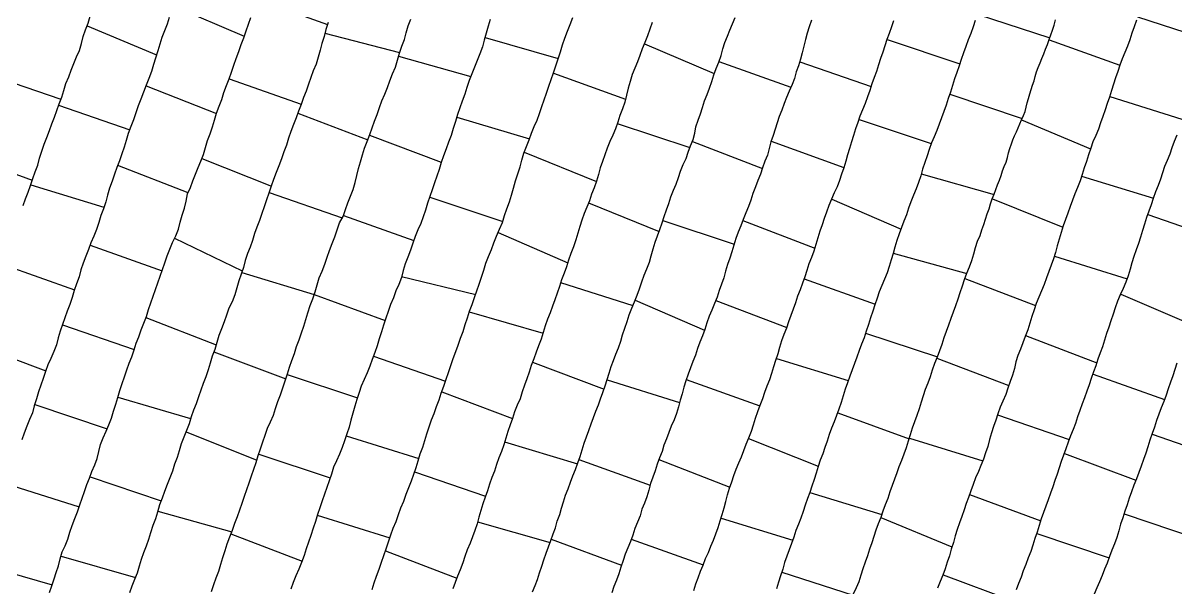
# Model space of a CAD drawing. Extents: x 703186 to 703989, y 1560402 to 1561368.
# Drawn here: x 703572.6 to 703640.8, y 1560782.1 to 1560815.5 of the extents above; entities that cross this region are included whole.
import ezdxf

# ---------------------------------------------------------------- set-up
doc = ezdxf.new("R2010")
doc.units = 0
doc.layers.add('10124_2002_REAL', color=30, linetype='Continuous')
doc.layers.add('AGROCAD PLL', color=7, linetype='Continuous')

msp = doc.modelspace()

# ---------------------------------------------------------------- linework, layer by layer
at = {"layer": '10124_2002_REAL'}
for points in [[(703581.2241, 1560815.831), (703581.0898, 1560815.434), (703580.941, 1560815.0371), (703580.7843, 1560814.6429), (703580.6605, 1560814.2526), (703580.5494, 1560813.8444), (703580.4163, 1560813.4282), (703580.2914, 1560813.0362), (703580.1626, 1560812.6227), (703580.0223, 1560812.208), (703579.8578, 1560811.8111), (703579.6955, 1560811.3985), (703579.5335, 1560810.9964), (703579.3839, 1560810.5994), (703579.2388, 1560810.1895), (703579.1109, 1560809.7674), (703578.957, 1560809.3637), (703578.7976, 1560808.9648), (703578.674, 1560808.5511), (703578.5613, 1560808.1453), (703578.4165, 1560807.7461), (703578.2729, 1560807.3483), (703578.1177, 1560806.9484), (703577.9799, 1560806.5444), (703577.8359, 1560806.1311), (703577.6893, 1560805.732), (703577.578, 1560805.3167), (703577.4601, 1560804.9052), (703577.3237, 1560804.5014), (703577.1697, 1560804.0974), (703577.0538, 1560803.6905), (703576.9117, 1560803.2776), (703576.7538, 1560802.8792), (703576.5882, 1560802.4874), (703576.4427, 1560802.0836), (703576.2854, 1560801.6869), (703576.1293, 1560801.2815), (703575.9914, 1560800.8797), (703575.885, 1560800.4653), (703575.7402, 1560800.0615), (703575.6003, 1560799.6595), (703575.4755, 1560799.2579), (703575.3322, 1560798.8442), (703575.1872, 1560798.4381), (703575.0446, 1560798.0509), (703574.9101, 1560797.6482), (703574.7741, 1560797.2568), (703574.647, 1560796.8581), (703574.5504, 1560796.4533), (703574.3835, 1560796.046), (703574.2129, 1560795.643), (703574.0469, 1560795.2592), (703573.9062, 1560794.8662), (703573.7667, 1560794.4611), (703573.6236, 1560794.0677), (703573.492, 1560793.6604), (703573.3742, 1560793.2463), (703573.2353, 1560792.8323), (703573.1221, 1560792.4218), (703572.9577, 1560792.0249), (703572.7893, 1560791.6282), (703572.6334, 1560791.2262), (703572.4904, 1560790.8186)], [(703572.5698, 1560804.6907), (703572.7142, 1560805.1004), (703572.8792, 1560805.4952), (703573.019, 1560805.8826), (703573.1437, 1560806.2887), (703573.284, 1560806.6984), (703573.4522, 1560807.0813), (703573.5492, 1560807.4957), (703573.6736, 1560807.9208), (703573.8203, 1560808.3288), (703573.9778, 1560808.7187), (703574.1276, 1560809.1351), (703574.2787, 1560809.5364), (703574.4307, 1560809.9227), (703574.5655, 1560810.3213), (703574.7045, 1560810.7222), (703574.8579, 1560811.1192), (703574.9751, 1560811.5113), (703575.1045, 1560811.9234), (703575.2784, 1560812.3118), (703575.4114, 1560812.7048), (703575.5668, 1560813.1026), (703575.7278, 1560813.4884), (703575.9078, 1560813.87), (703576.0331, 1560814.2837), (703576.1245, 1560814.6954), (703576.2623, 1560815.0957), (703576.4292, 1560815.4952), (703576.5478, 1560815.9073)], [(703574.1445, 1560781.7865), (703574.2776, 1560782.1863), (703574.404, 1560782.5858), (703574.5326, 1560782.9785), (703574.6602, 1560783.3726), (703574.7719, 1560783.7779), (703574.8913, 1560784.1883), (703575.0539, 1560784.5567), (703575.2194, 1560784.9399), (703575.3379, 1560785.3564), (703575.4807, 1560785.7537), (703575.6322, 1560786.1622), (703575.7911, 1560786.5647), (703575.9261, 1560786.9664), (703576.0738, 1560787.3657), (703576.2035, 1560787.7669), (703576.3543, 1560788.1751), (703576.5072, 1560788.5584), (703576.6388, 1560788.9474), (703576.8151, 1560789.3437), (703576.9628, 1560789.7231), (703577.058, 1560790.1348), (703577.1617, 1560790.5485), (703577.3159, 1560790.9356), (703577.4858, 1560791.3304), (703577.6462, 1560791.7105), (703577.8016, 1560792.1097), (703577.9325, 1560792.5131), (703578.0538, 1560792.9267), (703578.1855, 1560793.3378), (703578.3055, 1560793.7444), (703578.4343, 1560794.1574), (703578.5773, 1560794.5567), (703578.7032, 1560794.9611), (703578.8409, 1560795.3613), (703579.0039, 1560795.7438), (703579.1396, 1560796.1447), (703579.2718, 1560796.5361), (703579.425, 1560796.9302), (703579.5667, 1560797.3348), (703579.7119, 1560797.7303), (703579.8678, 1560798.1322), (703579.9999, 1560798.5356), (703580.1349, 1560798.9361), (703580.2611, 1560799.3346), (703580.4019, 1560799.7259), (703580.5411, 1560800.1181), (703580.6896, 1560800.5043), (703580.8215, 1560800.9011), (703580.9573, 1560801.3064), (703581.096, 1560801.715), (703581.2565, 1560802.1198), (703581.4138, 1560802.5053), (703581.6031, 1560802.8975), (703581.7627, 1560803.2904), (703581.871, 1560803.7054), (703581.9885, 1560804.129), (703582.1255, 1560804.5444), (703582.2184, 1560804.9614), (703582.2933, 1560805.3945), (703582.4764, 1560805.7704), (703582.625, 1560806.1621), (703582.7786, 1560806.5526), (703582.9239, 1560806.9429), (703583.0929, 1560807.3301), (703583.2477, 1560807.7205), (703583.3743, 1560808.1249), (703583.4889, 1560808.5463), (703583.6395, 1560808.9458), (703583.787, 1560809.3446), (703583.8954, 1560809.7548), (703584.0256, 1560810.1629), (703584.1772, 1560810.5703), (703584.3292, 1560810.9706), (703584.461, 1560811.3818), (703584.6093, 1560811.7916), (703584.7625, 1560812.1896), (703584.9058, 1560812.5935), (703585.0501, 1560813.0024), (703585.1884, 1560813.4068), (703585.3352, 1560813.8145), (703585.4769, 1560814.2255), (703585.6302, 1560814.6282), (703585.7663, 1560815.0393), (703585.9149, 1560815.4346), (703586.0543, 1560815.8348)], [(703590.6223, 1560815.5204), (703590.4936, 1560815.1247), (703590.3836, 1560814.7008), (703590.2576, 1560814.2962), (703590.152, 1560813.8826), (703590.0363, 1560813.4795), (703589.906, 1560813.062), (703589.7406, 1560812.6663), (703589.5981, 1560812.2829), (703589.4682, 1560811.8693), (703589.3237, 1560811.4705), (703589.1605, 1560811.0869), (703589.0227, 1560810.681), (703588.8763, 1560810.288), (703588.723, 1560809.8867), (703588.5655, 1560809.484), (703588.4237, 1560809.0757), (703588.288, 1560808.6809), (703588.1517, 1560808.2743), (703588.0091, 1560807.8666), (703587.8562, 1560807.4548), (703587.7009, 1560807.0504), (703587.5438, 1560806.6453), (703587.3875, 1560806.2329), (703587.2599, 1560805.8321), (703587.1206, 1560805.4322), (703586.9845, 1560805.0311), (703586.83, 1560804.6215), (703586.6942, 1560804.2171), (703586.5662, 1560803.8124), (703586.4113, 1560803.4206), (703586.2728, 1560803.0288), (703586.1466, 1560802.6271), (703586.0031, 1560802.2325), (703585.8497, 1560801.8452), (703585.7191, 1560801.4408), (703585.6083, 1560801.0308), (703585.4869, 1560800.6324), (703585.3479, 1560800.227), (703585.227, 1560799.8214), (703585.0976, 1560799.4019), (703584.9391, 1560799.0026), (703584.7561, 1560798.6081), (703584.6099, 1560798.2004), (703584.4707, 1560797.7991), (703584.3199, 1560797.3913), (703584.1619, 1560797.0014), (703584.035, 1560796.593), (703583.9209, 1560796.1695), (703583.7698, 1560795.768), (703583.6395, 1560795.3686), (703583.5194, 1560794.9756), (703583.3884, 1560794.5481), (703583.2337, 1560794.1522), (703583.0918, 1560793.7655), (703582.9558, 1560793.3675), (703582.8111, 1560792.9526), (703582.6637, 1560792.5776), (703582.5185, 1560792.1909), (703582.4045, 1560791.7753), (703582.2503, 1560791.3821), (703582.0895, 1560790.9844), (703581.9369, 1560790.5907), (703581.8187, 1560790.1796), (703581.6821, 1560789.7697), (703581.5295, 1560789.3791), (703581.4153, 1560788.9685), (703581.2658, 1560788.5642), (703581.0955, 1560788.1699), (703580.9458, 1560787.7734), (703580.8035, 1560787.3692), (703580.6545, 1560786.9657), (703580.5345, 1560786.5376), (703580.4056, 1560786.1427), (703580.2462, 1560785.7471), (703580.1055, 1560785.3234), (703579.9867, 1560784.9199), (703579.8499, 1560784.5258), (703579.6926, 1560784.1295), (703579.551, 1560783.7358), (703579.4487, 1560783.3405), (703579.3335, 1560782.9351), (703579.1682, 1560782.5565), (703579.0129, 1560782.1666), (703578.8763, 1560781.7691)], [(703583.7274, 1560781.8363), (703583.8649, 1560782.2505), (703584.0067, 1560782.6545), (703584.1575, 1560783.056), (703584.2716, 1560783.453), (703584.3932, 1560783.8612), (703584.5218, 1560784.2767), (703584.6534, 1560784.6744), (703584.8041, 1560785.0735), (703584.9611, 1560785.4832), (703585.1035, 1560785.8798), (703585.2566, 1560786.277), (703585.402, 1560786.6767), (703585.5423, 1560787.0789), (703585.6842, 1560787.4838), (703585.8187, 1560787.8759), (703585.953, 1560788.2785), (703586.0983, 1560788.683), (703586.2194, 1560789.0834), (703586.365, 1560789.4869), (703586.4912, 1560789.8897), (703586.6258, 1560790.2923), (703586.7652, 1560790.6979), (703586.9017, 1560791.1019), (703587.0347, 1560791.5074), (703587.2165, 1560791.8964), (703587.3859, 1560792.2762), (703587.5159, 1560792.6845), (703587.6568, 1560793.0826), (703587.8005, 1560793.4962), (703587.9358, 1560793.9029), (703588.0753, 1560794.312), (703588.2112, 1560794.722), (703588.3465, 1560795.124), (703588.4832, 1560795.5258), (703588.6371, 1560795.9333), (703588.7609, 1560796.3536), (703588.9172, 1560796.7409), (703589.04, 1560797.1478), (703589.1785, 1560797.5518), (703589.3064, 1560797.9452), (703589.4306, 1560798.351), (703589.5561, 1560798.7731), (703589.7098, 1560799.1769), (703589.8578, 1560799.5813), (703589.9805, 1560799.9912), (703590.1016, 1560800.4132), (703590.2624, 1560800.8102), (703590.4253, 1560801.2136), (703590.5612, 1560801.6347), (703590.7065, 1560802.0373), (703590.8555, 1560802.4465), (703591.0215, 1560802.8436), (703591.1601, 1560803.2548), (703591.3049, 1560803.666), (703591.5074, 1560804.0486), (703591.6522, 1560804.4565), (703591.7931, 1560804.8445), (703591.9535, 1560805.2489), (703592.107, 1560805.6511), (703592.2213, 1560806.05), (703592.3194, 1560806.471), (703592.415, 1560806.8809), (703592.5337, 1560807.2908), (703592.6612, 1560807.6973), (703592.7838, 1560808.0998), (703592.9326, 1560808.4899), (703593.083, 1560808.8919), (703593.225, 1560809.2996), (703593.3628, 1560809.6916), (703593.5301, 1560810.0804), (703593.663, 1560810.497), (703593.8085, 1560810.8994), (703593.973, 1560811.2921), (703594.1294, 1560811.6848), (703594.2799, 1560812.082), (703594.4412, 1560812.4842), (703594.608, 1560812.8808), (703594.7253, 1560813.2939), (703594.842, 1560813.7095), (703594.9787, 1560814.121), (703595.138, 1560814.5205), (703595.2462, 1560814.9205), (703595.3675, 1560815.3317), (703595.5122, 1560815.7335)], [(703600.2115, 1560815.7139), (703600.0858, 1560815.3106), (703599.98, 1560814.8944), (703599.8634, 1560814.4895), (703599.7503, 1560814.0836), (703599.6099, 1560813.6777), (703599.448, 1560813.2812), (703599.2797, 1560812.8877), (703599.1319, 1560812.4908), (703598.9729, 1560812.0869), (703598.8304, 1560811.6914), (703598.7079, 1560811.2791), (703598.5584, 1560810.8817), (703598.4211, 1560810.4788), (703598.2824, 1560810.0765), (703598.1588, 1560809.6629), (703598.0275, 1560809.2543), (703597.9, 1560808.8444), (703597.7514, 1560808.4409), (703597.6018, 1560808.0427), (703597.4527, 1560807.6455), (703597.3144, 1560807.2422), (703597.1888, 1560806.8284), (703597.0461, 1560806.4298), (703596.9094, 1560806.0432), (703596.7827, 1560805.6332), (703596.6459, 1560805.231), (703596.5128, 1560804.8354), (703596.3922, 1560804.4247), (703596.2476, 1560804.0226), (703596.1006, 1560803.6394), (703595.9356, 1560803.2461), (703595.7716, 1560802.8587), (703595.6298, 1560802.4585), (703595.4886, 1560802.052), (703595.346, 1560801.6427), (703595.1774, 1560801.2435), (703595.0618, 1560800.8487), (703594.9638, 1560800.4429), (703594.8014, 1560800.0263), (703594.6336, 1560799.6438), (703594.4881, 1560799.2381), (703594.3231, 1560798.8326), (703594.185, 1560798.4293), (703594.0392, 1560798.0271), (703593.9005, 1560797.6208), (703593.7773, 1560797.209), (703593.6477, 1560796.8017), (703593.517, 1560796.396), (703593.3799, 1560795.9924), (703593.235, 1560795.5782), (703593.0823, 1560795.1787), (703592.9265, 1560794.7822), (703592.7482, 1560794.3901), (703592.588, 1560794.005), (703592.4654, 1560793.6155), (703592.3281, 1560793.2113), (703592.1964, 1560792.8083), (703592.0855, 1560792.3937), (703591.9712, 1560791.9859), (703591.8708, 1560791.5814), (703591.7281, 1560791.1745), (703591.6, 1560790.7628), (703591.4481, 1560790.3755), (703591.2912, 1560789.9765), (703591.1235, 1560789.5845), (703590.9506, 1560789.1994), (703590.8246, 1560788.7986), (703590.6853, 1560788.4037), (703590.5516, 1560787.9976), (703590.406, 1560787.6147), (703590.2657, 1560787.2103), (703590.1382, 1560786.7985), (703589.9928, 1560786.3958), (703589.8668, 1560785.9892), (703589.746, 1560785.5848), (703589.609, 1560785.1682), (703589.465, 1560784.7726), (703589.3279, 1560784.3742), (703589.1995, 1560783.9726), (703589.0507, 1560783.5665), (703588.8801, 1560783.1666), (703588.7145, 1560782.7744), (703588.5632, 1560782.3757), (703588.4233, 1560781.9738)], [(703593.2302, 1560781.9656), (703593.3566, 1560782.3663), (703593.4819, 1560782.7567), (703593.6351, 1560783.1657), (703593.7754, 1560783.5708), (703593.913, 1560783.9702), (703594.0651, 1560784.3698), (703594.1913, 1560784.7827), (703594.3272, 1560785.2042), (703594.4756, 1560785.5985), (703594.6398, 1560785.9956), (703594.7893, 1560786.4091), (703594.9247, 1560786.8033), (703595.0952, 1560787.1979), (703595.2338, 1560787.6089), (703595.3985, 1560787.9912), (703595.5496, 1560788.4048), (703595.6926, 1560788.7912), (703595.8289, 1560789.1852), (703595.9452, 1560789.5844), (703596.0693, 1560789.985), (703596.2186, 1560790.3841), (703596.3468, 1560790.7889), (703596.467, 1560791.1841), (703596.6056, 1560791.5969), (703596.7489, 1560791.9995), (703596.9059, 1560792.3827), (703597.0434, 1560792.7924), (703597.1858, 1560793.1869), (703597.314, 1560793.5842), (703597.4703, 1560793.9973), (703597.6021, 1560794.407), (703597.7531, 1560794.8128), (703597.8829, 1560795.2247), (703598.028, 1560795.6335), (703598.1782, 1560796.0451), (703598.3255, 1560796.4298), (703598.4641, 1560796.8347), (703598.605, 1560797.2429), (703598.7323, 1560797.6442), (703598.8747, 1560798.0395), (703598.9905, 1560798.4417), (703599.1398, 1560798.8442), (703599.2867, 1560799.2423), (703599.431, 1560799.6386), (703599.563, 1560800.0485), (703599.7008, 1560800.4565), (703599.8323, 1560800.8676), (703599.9584, 1560801.2822), (703600.1185, 1560801.6837), (703600.2872, 1560802.0832), (703600.4367, 1560802.4943), (703600.5894, 1560802.8857), (703600.7644, 1560803.2891), (703600.9326, 1560803.6885), (703601.0669, 1560804.0951), (703601.1997, 1560804.5001), (703601.3501, 1560804.9076), (703601.4726, 1560805.3161), (703601.5915, 1560805.732), (703601.7036, 1560806.1628), (703601.8526, 1560806.5726), (703601.9805, 1560806.9849), (703602.0868, 1560807.3868), (703602.2025, 1560807.7993), (703602.3629, 1560808.1955), (703602.5129, 1560808.5898), (703602.6501, 1560808.9812), (703602.8167, 1560809.367), (703602.9918, 1560809.7532), (703603.1353, 1560810.1454), (703603.2742, 1560810.5486), (703603.4056, 1560810.9524), (703603.5503, 1560811.3512), (703603.6877, 1560811.7638), (703603.8163, 1560812.1537), (703603.9604, 1560812.5544), (703604.1066, 1560812.9698), (703604.2356, 1560813.3705), (703604.372, 1560813.7911), (703604.4931, 1560814.2163), (703604.6242, 1560814.6119), (703604.7812, 1560815.0155), (703604.9391, 1560815.4176), (703605.095, 1560815.8163)], [(703609.8054, 1560815.5275), (703609.6571, 1560815.1299), (703609.522, 1560814.7421), (703609.3707, 1560814.3554), (703609.2026, 1560813.9623), (703609.0603, 1560813.5857), (703608.9297, 1560813.2007), (703608.7696, 1560812.8179), (703608.6129, 1560812.4427), (703608.4979, 1560812.0428), (703608.3864, 1560811.6366), (703608.2789, 1560811.2319), (703608.1759, 1560810.8169), (703608.0361, 1560810.4174), (703607.877, 1560810.028), (703607.7588, 1560809.6382), (703607.6293, 1560809.2439), (703607.467, 1560808.856), (703607.2885, 1560808.4798), (703607.1338, 1560808.0889), (703607.005, 1560807.6998), (703606.8605, 1560807.3103), (703606.7186, 1560806.9231), (703606.6205, 1560806.5362), (703606.5115, 1560806.1323), (703606.361, 1560805.7467), (703606.2134, 1560805.3761), (703606.0868, 1560804.9799), (703605.9319, 1560804.5977), (703605.7696, 1560804.22), (703605.6366, 1560803.8316), (703605.513, 1560803.4445), (703605.3918, 1560803.0529), (703605.2733, 1560802.6548), (703605.133, 1560802.2544), (703604.9868, 1560801.8617), (703604.8522, 1560801.4653), (703604.7193, 1560801.0697), (703604.5844, 1560800.6851), (703604.4368, 1560800.2984), (703604.3092, 1560799.8982), (703604.1795, 1560799.5004), (703604.0347, 1560799.1153), (703603.8952, 1560798.7319), (703603.7581, 1560798.3511), (703603.6102, 1560797.9596), (703603.4713, 1560797.5642), (703603.3548, 1560797.1794), (703603.2279, 1560796.7839), (703603.0764, 1560796.3937), (703602.9394, 1560796.0079), (703602.7935, 1560795.6261), (703602.6449, 1560795.2316), (703602.5177, 1560794.8359), (703602.3795, 1560794.4397), (703602.2396, 1560794.0498), (703602.1045, 1560793.6585), (703601.9779, 1560793.2598), (703601.8187, 1560792.8708), (703601.6568, 1560792.4756), (703601.538, 1560792.0898), (703601.394, 1560791.7078), (703601.2634, 1560791.3235), (703601.133, 1560790.928), (703601.0115, 1560790.5241), (703600.8838, 1560790.1303), (703600.732, 1560789.7599), (703600.5897, 1560789.364), (703600.463, 1560788.975), (703600.3138, 1560788.5937), (703600.1789, 1560788.1983), (703600.0478, 1560787.8059), (703599.9085, 1560787.4277), (703599.7865, 1560787.0367), (703599.6601, 1560786.6479), (703599.5479, 1560786.2462), (703599.4346, 1560785.8491), (703599.2964, 1560785.4607), (703599.1664, 1560785.071), (703599.0192, 1560784.6963), (703598.8593, 1560784.3089), (703598.7218, 1560783.9247), (703598.5909, 1560783.5315), (703598.442, 1560783.1364), (703598.2776, 1560782.7611), (703598.1426, 1560782.3719), (703598.0053, 1560781.9981)], [(703602.7183, 1560781.8256), (703602.8768, 1560782.1958), (703603.0136, 1560782.5635), (703603.1369, 1560782.9509), (703603.2626, 1560783.3431), (703603.3969, 1560783.7269), (703603.5263, 1560784.109), (703603.6595, 1560784.4882), (703603.7987, 1560784.8674), (703603.9394, 1560785.249), (703604.0738, 1560785.6204), (703604.1855, 1560786.0075), (703604.3249, 1560786.3971), (703604.4362, 1560786.7844), (703604.5466, 1560787.161), (703604.6765, 1560787.5475), (703604.8207, 1560787.9264), (703604.9594, 1560788.3087), (703605.1087, 1560788.6876), (703605.2614, 1560789.0658), (703605.3907, 1560789.4581), (703605.5292, 1560789.8397), (703605.6528, 1560790.2274), (703605.7764, 1560790.6197), (703605.9126, 1560790.9979), (703606.0409, 1560791.382), (703606.1975, 1560791.7676), (703606.3229, 1560792.1444), (703606.466, 1560792.5199), (703606.619, 1560792.8878), (703606.7425, 1560793.2589), (703606.8858, 1560793.6345), (703607.0196, 1560794.0168), (703607.1354, 1560794.3879), (703607.2492, 1560794.777), (703607.3812, 1560795.1573), (703607.5184, 1560795.5289), (703607.6523, 1560795.9027), (703607.808, 1560796.2784), (703607.9373, 1560796.6601), (703608.0479, 1560797.0483), (703608.1838, 1560797.4382), (703608.3195, 1560797.8324), (703608.444, 1560798.2194), (703608.5877, 1560798.6089), (703608.7442, 1560798.9989), (703608.9077, 1560799.3794), (703609.0479, 1560799.7675), (703609.1784, 1560800.1768), (703609.3244, 1560800.5711), (703609.4734, 1560800.9534), (703609.6298, 1560801.3319), (703609.7397, 1560801.7137), (703609.8532, 1560802.1259), (703609.9834, 1560802.5182), (703610.1228, 1560802.8935), (703610.2554, 1560803.2849), (703610.3842, 1560803.6627), (703610.5111, 1560804.0421), (703610.649, 1560804.4373), (703610.7798, 1560804.8163), (703610.8985, 1560805.2), (703611.0501, 1560805.5949), (703611.212, 1560805.9685), (703611.353, 1560806.3456), (703611.4752, 1560806.7367), (703611.6295, 1560807.1214), (703611.8026, 1560807.4857), (703611.9246, 1560807.8546), (703612.0744, 1560808.2253), (703612.2167, 1560808.5957), (703612.3173, 1560808.9689), (703612.3898, 1560809.3596), (703612.5121, 1560809.7495), (703612.6588, 1560810.128), (703612.7782, 1560810.4997), (703612.8998, 1560810.889), (703613.0467, 1560811.2649), (703613.1866, 1560811.6387), (703613.32, 1560812.0335), (703613.4412, 1560812.423), (703613.5817, 1560812.8009), (703613.7347, 1560813.1906), (703613.8742, 1560813.5775), (703613.9875, 1560813.9626), (703614.1064, 1560814.3465), (703614.255, 1560814.7191), (703614.3905, 1560815.0859), (703614.5462, 1560815.4532), (703614.7067, 1560815.8229)], [(703619.2247, 1560815.6603), (703619.0801, 1560815.2784), (703618.9633, 1560814.8977), (703618.8646, 1560814.5144), (703618.7629, 1560814.129), (703618.6728, 1560813.7333), (703618.5769, 1560813.3494), (703618.4467, 1560812.9743), (703618.3261, 1560812.6001), (703618.2113, 1560812.2194), (703618.0784, 1560811.8496), (703617.9058, 1560811.4739), (703617.7507, 1560811.0969), (703617.6108, 1560810.7264), (703617.47, 1560810.3431), (703617.3165, 1560809.9729), (703617.1868, 1560809.5935), (703617.0749, 1560809.2153), (703616.9556, 1560808.8319), (703616.821, 1560808.4592), (703616.717, 1560808.0726), (703616.6178, 1560807.6812), (703616.4626, 1560807.3152), (703616.3355, 1560806.9281), (703616.2006, 1560806.544), (703616.0581, 1560806.1719), (703615.9052, 1560805.7916), (703615.7596, 1560805.4103), (703615.6397, 1560805.0138), (703615.5008, 1560804.6323), (703615.3356, 1560804.2595), (703615.1815, 1560803.8763), (703615.0343, 1560803.4939), (703614.8897, 1560803.1159), (703614.7555, 1560802.7341), (703614.6297, 1560802.3494), (703614.5171, 1560801.9532), (703614.3864, 1560801.5697), (703614.2584, 1560801.195), (703614.1419, 1560800.8151), (703614.0409, 1560800.4184), (703613.8945, 1560800.0477), (703613.762, 1560799.6623), (703613.6403, 1560799.2712), (703613.4955, 1560798.8881), (703613.335, 1560798.5075), (703613.1669, 1560798.1354), (703613.0399, 1560797.7452), (703612.9188, 1560797.3629), (703612.768, 1560796.9828), (703612.6117, 1560796.6007), (703612.4894, 1560796.226), (703612.3655, 1560795.8391), (703612.2123, 1560795.4596), (703612.0597, 1560795.0864), (703611.9211, 1560794.7052), (703611.7838, 1560794.3213), (703611.6659, 1560793.9394), (703611.5813, 1560793.5465), (703611.4572, 1560793.1623), (703611.3536, 1560792.7783), (703611.236, 1560792.3853), (703611.0896, 1560792.0037), (703610.93, 1560791.6304), (703610.7883, 1560791.2595), (703610.6373, 1560790.873), (703610.4901, 1560790.5132), (703610.3812, 1560790.1343), (703610.2359, 1560789.7535), (703610.0924, 1560789.385), (703609.969, 1560788.996), (703609.8301, 1560788.6057), (703609.7058, 1560788.2337), (703609.6022, 1560787.8348), (703609.4765, 1560787.4455), (703609.338, 1560787.0797), (703609.191, 1560786.718), (703609.0814, 1560786.3225), (703608.9246, 1560785.9434), (703608.7726, 1560785.572), (703608.644, 1560785.1829), (703608.5063, 1560784.8003), (703608.3554, 1560784.4234), (703608.2084, 1560784.0536), (703608.0793, 1560783.682), (703607.9512, 1560783.2896), (703607.8257, 1560782.8977), (703607.6846, 1560782.5186), (703607.5345, 1560782.1358), (703607.4057, 1560781.7576)], [(703612.26, 1560781.8982), (703612.3724, 1560782.2908), (703612.5109, 1560782.656), (703612.6597, 1560783.038), (703612.813, 1560783.4119), (703612.9539, 1560783.7904), (703613.1277, 1560784.1592), (703613.2619, 1560784.5347), (703613.4309, 1560784.8916), (703613.5666, 1560785.266), (703613.7025, 1560785.637), (703613.8275, 1560786.0193), (703613.9451, 1560786.398), (703614.0583, 1560786.789), (703614.1643, 1560787.1769), (703614.2638, 1560787.573), (703614.3781, 1560787.9585), (703614.5041, 1560788.3436), (703614.6245, 1560788.7161), (703614.7609, 1560789.0861), (703614.9229, 1560789.4598), (703615.0792, 1560789.8224), (703615.225, 1560790.196), (703615.367, 1560790.5758), (703615.518, 1560790.9512), (703615.6688, 1560791.3371), (703615.7913, 1560791.719), (703615.9069, 1560792.1058), (703616.0419, 1560792.4975), (703616.1954, 1560792.8792), (703616.3423, 1560793.263), (703616.4585, 1560793.6408), (703616.6117, 1560794.0272), (703616.7599, 1560794.4012), (703616.8817, 1560794.772), (703616.9972, 1560795.1609), (703617.1241, 1560795.5398), (703617.2433, 1560795.9291), (703617.359, 1560796.313), (703617.4781, 1560796.6989), (703617.61, 1560797.0782), (703617.7573, 1560797.4565), (703617.891, 1560797.8256), (703618.0169, 1560798.2004), (703618.1604, 1560798.5856), (703618.3012, 1560798.9602), (703618.4198, 1560799.3481), (703618.5755, 1560799.73), (703618.7093, 1560800.1169), (703618.8427, 1560800.4927), (703618.9636, 1560800.8713), (703619.0916, 1560801.2612), (703619.2416, 1560801.6337), (703619.3757, 1560802.0177), (703619.4928, 1560802.4122), (703619.6126, 1560802.7996), (703619.7454, 1560803.1866), (703619.8783, 1560803.5686), (703619.9899, 1560803.9506), (703620.1249, 1560804.3301), (703620.2742, 1560804.7154), (703620.4344, 1560805.0856), (703620.5865, 1560805.4568), (703620.759, 1560805.8227), (703620.9069, 1560806.1906), (703621.02, 1560806.5683), (703621.149, 1560806.9539), (703621.2694, 1560807.3395), (703621.3738, 1560807.7205), (703621.4924, 1560808.0964), (703621.6188, 1560808.4865), (703621.7365, 1560808.8681), (703621.8492, 1560809.2515), (703621.9863, 1560809.6321), (703622.1143, 1560810.0122), (703622.2683, 1560810.3872), (703622.4204, 1560810.7634), (703622.5591, 1560811.1445), (703622.6892, 1560811.5246), (703622.8187, 1560811.9135), (703622.9616, 1560812.2951), (703623.0991, 1560812.6579), (703623.2166, 1560813.0419), (703623.3337, 1560813.4162), (703623.4574, 1560813.7951), (703623.5807, 1560814.1771), (703623.7033, 1560814.5437), (703623.8391, 1560814.9071), (703623.9696, 1560815.2837), (703624.1019, 1560815.6566)], [(703628.9107, 1560815.645), (703628.7868, 1560815.2656), (703628.6442, 1560814.8804), (703628.493, 1560814.4969), (703628.3601, 1560814.1169), (703628.2189, 1560813.7318), (703628.0883, 1560813.3474), (703627.9594, 1560812.9657), (703627.8305, 1560812.5763), (703627.6946, 1560812.1926), (703627.5645, 1560811.7973), (703627.4429, 1560811.4076), (703627.3145, 1560811.0256), (703627.191, 1560810.6408), (703627.0541, 1560810.264), (703626.9183, 1560809.8926), (703626.7805, 1560809.519), (703626.6353, 1560809.136), (703626.4786, 1560808.7657), (703626.3238, 1560808.3987), (703626.1902, 1560808.0168), (703626.0612, 1560807.6332), (703625.9316, 1560807.2392), (703625.7996, 1560806.8498), (703625.686, 1560806.4532), (703625.5666, 1560806.0599), (703625.4174, 1560805.6774), (703625.2536, 1560805.2988), (703625.1018, 1560804.9176), (703624.9576, 1560804.5379), (703624.842, 1560804.1458), (703624.6943, 1560803.7607), (703624.5562, 1560803.3885), (703624.4129, 1560803.0158), (703624.2831, 1560802.6275), (703624.1618, 1560802.235), (703624.057, 1560801.8525), (703623.9325, 1560801.4707), (703623.8212, 1560801.0819), (703623.7055, 1560800.7093), (703623.5401, 1560800.3414), (703623.3888, 1560799.9691), (703623.2376, 1560799.5864), (703623.1019, 1560799.2018), (703622.979, 1560798.8212), (703622.845, 1560798.4324), (703622.7088, 1560798.0435), (703622.5926, 1560797.6534), (703622.4667, 1560797.263), (703622.3368, 1560796.8698), (703622.1819, 1560796.4906), (703622.0377, 1560796.1098), (703621.9093, 1560795.7245), (703621.7782, 1560795.3365), (703621.627, 1560794.9608), (703621.4932, 1560794.589), (703621.3612, 1560794.202), (703621.2197, 1560793.8238), (703621.0909, 1560793.4341), (703620.9745, 1560793.0261), (703620.8527, 1560792.6414), (703620.7134, 1560792.2628), (703620.5709, 1560791.8819), (703620.4184, 1560791.5087), (703620.2801, 1560791.1302), (703620.1496, 1560790.744), (703620.0117, 1560790.3702), (703619.8989, 1560789.9849), (703619.7474, 1560789.6199), (703619.6166, 1560789.2393), (703619.5068, 1560788.8469), (703619.3767, 1560788.4726), (703619.2498, 1560788.0886), (703619.1319, 1560787.7052), (703618.9895, 1560787.3402), (703618.855, 1560786.9547), (703618.7257, 1560786.5713), (703618.5943, 1560786.1927), (703618.455, 1560785.8226), (703618.3079, 1560785.4461), (703618.1818, 1560785.0686), (703618.0505, 1560784.6878), (703617.9064, 1560784.3115), (703617.7655, 1560783.9369), (703617.6365, 1560783.5515), (703617.5217, 1560783.1609), (703617.396, 1560782.7715), (703617.2817, 1560782.3896), (703617.1499, 1560782.0041)], [(703621.7138, 1560781.709), (703621.8812, 1560782.0754), (703622.0412, 1560782.445), (703622.1576, 1560782.8377), (703622.2803, 1560783.2154), (703622.4235, 1560783.6016), (703622.5614, 1560783.9772), (703622.6781, 1560784.3608), (703622.8114, 1560784.737), (703622.9308, 1560785.1123), (703623.0436, 1560785.4988), (703623.1874, 1560785.875), (703623.3404, 1560786.2442), (703623.4719, 1560786.6261), (703623.6125, 1560787.0002), (703623.756, 1560787.3788), (703623.8834, 1560787.7646), (703624.0122, 1560788.138), (703624.1557, 1560788.5166), (703624.3005, 1560788.8844), (703624.421, 1560789.2537), (703624.5629, 1560789.6181), (703624.7008, 1560789.9982), (703624.8396, 1560790.3717), (703624.9636, 1560790.7598), (703625.0833, 1560791.1473), (703625.2062, 1560791.5331), (703625.3433, 1560791.9087), (703625.4825, 1560792.2821), (703625.6081, 1560792.6761), (703625.7323, 1560793.0661), (703625.8453, 1560793.4515), (703625.9769, 1560793.8292), (703626.1265, 1560794.2059), (703626.2656, 1560794.5821), (703626.3929, 1560794.9717), (703626.5311, 1560795.3556), (703626.6731, 1560795.7302), (703626.8203, 1560796.1117), (703626.9528, 1560796.4924), (703627.079, 1560796.8753), (703627.208, 1560797.2541), (703627.3489, 1560797.6338), (703627.4821, 1560798.0205), (703627.6262, 1560798.3912), (703627.7676, 1560798.7776), (703627.8982, 1560799.1629), (703628.0319, 1560799.545), (703628.1649, 1560799.9329), (703628.2835, 1560800.3095), (703628.4257, 1560800.6813), (703628.5657, 1560801.066), (703628.7046, 1560801.4494), (703628.8221, 1560801.8349), (703628.9277, 1560802.2136), (703629.042, 1560802.5806), (703629.1961, 1560802.9243), (703629.305, 1560803.2561), (703629.4153, 1560803.5746), (703629.5189, 1560803.8898), (703629.6256, 1560804.1952), (703629.7363, 1560804.4939), (703629.8258, 1560804.7953), (703629.9235, 1560805.0831), (703630.0399, 1560805.3699), (703630.1362, 1560805.6484), (703630.2379, 1560805.9218), (703630.349, 1560806.1949), (703630.4392, 1560806.467), (703630.5272, 1560806.7429), (703630.6336, 1560807.0033), (703630.7392, 1560807.2665), (703630.8151, 1560807.538), (703630.8871, 1560807.8061), (703630.9598, 1560808.0762), (703631.0543, 1560808.3378), (703631.148, 1560808.5826), (703631.2384, 1560808.8251), (703631.3511, 1560809.0628), (703631.4544, 1560809.3024), (703631.5587, 1560809.5375), (703631.6599, 1560809.7769), (703631.7653, 1560810.0199), (703631.8651, 1560810.2666), (703631.9363, 1560810.5157), (703631.9874, 1560810.7761), (703632.0593, 1560811.0402), (703632.1396, 1560811.3034), (703632.216, 1560811.5657), (703632.3052, 1560811.82), (703632.3914, 1560812.0728), (703632.4661, 1560812.3387), (703632.5488, 1560812.6066), (703632.6387, 1560812.8752), (703632.7483, 1560813.1378), (703632.8606, 1560813.4011), (703632.9666, 1560813.6728), (703633.0763, 1560813.9512), (703633.1849, 1560814.2344), (703633.285, 1560814.5138), (703633.3927, 1560814.7969), (703633.493, 1560815.0793), (703633.5795, 1560815.3772), (703633.6572, 1560815.6829)], [(703638.4591, 1560815.6657), (703638.3154, 1560815.2707), (703638.1877, 1560814.8964), (703638.0661, 1560814.5052), (703637.9189, 1560814.1252), (703637.7671, 1560813.7469), (703637.6175, 1560813.3719), (703637.474, 1560813.0011), (703637.3471, 1560812.6281), (703637.2135, 1560812.2567), (703637.0976, 1560811.8813), (703636.9844, 1560811.495), (703636.8617, 1560811.1061), (703636.7288, 1560810.7289), (703636.6014, 1560810.3513), (703636.4698, 1560809.9728), (703636.3304, 1560809.5886), (703636.2005, 1560809.2109), (703636.0448, 1560808.8389), (703635.8767, 1560808.4646), (703635.7515, 1560808.0822), (703635.6172, 1560807.6973), (703635.4882, 1560807.3099), (703635.3557, 1560806.9252), (703635.2387, 1560806.5369), (703635.1195, 1560806.1467), (703634.9704, 1560805.7698), (703634.8166, 1560805.3936), (703634.6765, 1560805.0141), (703634.5374, 1560804.628), (703634.3888, 1560804.2415), (703634.2467, 1560803.8668), (703634.1148, 1560803.4866), (703633.9912, 1560803.0927), (703633.8795, 1560802.7083), (703633.7706, 1560802.3128), (703633.6659, 1560801.9132), (703633.5456, 1560801.5296), (703633.4055, 1560801.1555), (703633.267, 1560800.7794), (703633.1244, 1560800.4042), (703632.9911, 1560800.0183), (703632.839, 1560799.6397), (703632.6809, 1560799.2601), (703632.5246, 1560798.8953), (703632.4023, 1560798.514), (703632.2689, 1560798.1325), (703632.1526, 1560797.739), (703632.0234, 1560797.344), (703631.8698, 1560796.945), (703631.727, 1560796.5637), (703631.5934, 1560796.1878), (703631.4386, 1560795.8188), (703631.3228, 1560795.433), (703631.2282, 1560795.0451), (703631.1106, 1560794.6537), (703630.9727, 1560794.2685), (703630.8425, 1560793.8851), (703630.7197, 1560793.5015), (703630.5565, 1560793.1182), (703630.3956, 1560792.7538), (703630.2582, 1560792.3651), (703630.1316, 1560791.9951), (703629.9907, 1560791.6165), (703629.8706, 1560791.2307), (703629.7552, 1560790.8414), (703629.656, 1560790.4363), (703629.5224, 1560790.0601), (703629.3937, 1560789.6779), (703629.2525, 1560789.3047), (703629.0984, 1560788.9386), (703628.9313, 1560788.565), (703628.7979, 1560788.1825), (703628.6532, 1560787.7963), (703628.5124, 1560787.4132), (703628.3757, 1560787.0509), (703628.2528, 1560786.6756), (703628.122, 1560786.2878), (703627.9911, 1560785.8994), (703627.8485, 1560785.5176), (703627.7279, 1560785.1298), (703627.6221, 1560784.7412), (703627.493, 1560784.3576), (703627.3995, 1560783.9628), (703627.2546, 1560783.578), (703627.1422, 1560783.1934), (703627.0005, 1560782.8154), (703626.8347, 1560782.4264), (703626.6834, 1560782.0384)], [(703631.3586, 1560781.9586), (703631.5031, 1560782.3335), (703631.6573, 1560782.7087), (703631.7784, 1560783.0923), (703631.9199, 1560783.4703), (703632.0679, 1560783.8516), (703632.2139, 1560784.2272), (703632.3413, 1560784.615), (703632.4674, 1560784.9968), (703632.5972, 1560785.3808), (703632.7231, 1560785.7725), (703632.8393, 1560786.1561), (703632.97, 1560786.5416), (703633.1138, 1560786.9226), (703633.2504, 1560787.2992), (703633.3788, 1560787.6803), (703633.5166, 1560788.0655), (703633.6457, 1560788.4359), (703633.7819, 1560788.8123), (703633.9006, 1560789.1875), (703634.0207, 1560789.5669), (703634.1594, 1560789.9425), (703634.2982, 1560790.3145), (703634.4238, 1560790.699), (703634.5688, 1560791.0745), (703634.7231, 1560791.4482), (703634.8637, 1560791.8195), (703634.9873, 1560792.2029), (703635.1197, 1560792.5891), (703635.2639, 1560792.9679), (703635.4003, 1560793.3389), (703635.5302, 1560793.7174), (703635.6786, 1560794.0934), (703635.7971, 1560794.4748), (703635.9346, 1560794.8592), (703636.0719, 1560795.2311), (703636.1816, 1560795.6105), (703636.3287, 1560795.9896), (703636.4722, 1560796.3563), (703636.5886, 1560796.7418), (703636.7104, 1560797.1281), (703636.847, 1560797.5047), (703636.9673, 1560797.8968), (703637.0958, 1560798.2795), (703637.2228, 1560798.6607), (703637.3605, 1560799.0499), (703637.5193, 1560799.4284), (703637.6786, 1560799.8039), (703637.8358, 1560800.1791), (703637.9811, 1560800.5488), (703638.0977, 1560800.9393), (703638.2092, 1560801.3232), (703638.3281, 1560801.7042), (703638.4535, 1560802.0837), (703638.5867, 1560802.4634), (703638.7099, 1560802.8442), (703638.8355, 1560803.2282), (703638.9526, 1560803.6144), (703639.072, 1560803.9967), (703639.2052, 1560804.3795), (703639.3372, 1560804.7586), (703639.4635, 1560805.1393), (703639.6031, 1560805.5195), (703639.7609, 1560805.8961), (703639.8992, 1560806.2672), (703640.0137, 1560806.645), (703640.1325, 1560807.0226), (703640.2877, 1560807.3875), (703640.4425, 1560807.7592), (703640.5574, 1560808.1336), (703640.7033, 1560808.5109), (703640.857, 1560808.8698)], [(703640.8442, 1560795.3661), (703640.7229, 1560794.987), (703640.6101, 1560794.6033), (703640.4672, 1560794.2305), (703640.3344, 1560793.8495), (703640.2108, 1560793.4708), (703640.0725, 1560793.0862), (703639.9226, 1560792.7153), (703639.7822, 1560792.3425), (703639.6428, 1560791.9641), (703639.5206, 1560791.5792), (703639.3875, 1560791.1919), (703639.2534, 1560790.8042), (703639.1358, 1560790.4162), (703639.014, 1560790.0281), (703638.8719, 1560789.6551), (703638.7332, 1560789.2711), (703638.5917, 1560788.8918), (703638.4469, 1560788.5115), (703638.2955, 1560788.1306), (703638.1621, 1560787.7497), (703638.0293, 1560787.3615), (703637.9013, 1560786.9766), (703637.7698, 1560786.5944), (703637.6421, 1560786.2141), (703637.5174, 1560785.8264), (703637.4105, 1560785.4325), (703637.2922, 1560785.0487), (703637.146, 1560784.6651), (703636.9928, 1560784.2876), (703636.8578, 1560783.9109), (703636.719, 1560783.531), (703636.5711, 1560783.1579), (703636.4176, 1560782.786), (703636.2606, 1560782.4225), (703636.1014, 1560782.0557), (703635.9462, 1560781.6894)]]:
    msp.add_lwpolyline(points, dxfattribs=at)
at = {"layer": 'AGROCAD PLL', "color": 5, "true_color": 0x0000ff}
for points in [[(703586.4352, 1560816.9171), (703590.5862, 1560815.4094)], [(703594.7952, 1560813.543), (703599.0732, 1560812.3417)], [(703588.8304, 1560810.1677), (703592.9688, 1560808.5868)], [(703631.6597, 1560809.7764), (703635.7407, 1560808.0512)], [(703612.1755, 1560808.4884), (703616.3238, 1560806.8947)], [(703583.1511, 1560807.4768), (703587.2643, 1560805.8459)], [(703583.1511, 1560807.4768), (703587.2647, 1560805.8458)], [(703635.207, 1560806.4332), (703639.4616, 1560805.1335)], [(703635.207, 1560806.4332), (703639.4614, 1560805.1336)], [(703591.5275, 1560804.1053), (703595.6898, 1560802.6278)], [(703610.4323, 1560803.8066), (703614.6454, 1560802.3974)], [(703569.7641, 1560796.4721), (703573.9225, 1560794.9117)], [(703617.1513, 1560795.6285), (703621.4037, 1560794.3265)], [(703588.1995, 1560794.6867), (703592.3607, 1560793.3074)], [(703615.5021, 1560790.9116), (703619.6218, 1560789.2545)], [(703615.5021, 1560790.9116), (703619.621, 1560789.2549)], [(703595.7426, 1560788.9358), (703599.9304, 1560787.4871)], [(703576.5341, 1560788.6379), (703580.7458, 1560787.213)], [(703613.8803, 1560786.1892), (703618.1148, 1560784.8742)], [(703603.826, 1560784.9415), (703607.9894, 1560783.4065)], [(703617.4693, 1560782.9984), (703621.6902, 1560781.6359)], [(703627.0099, 1560782.8404), (703631.137, 1560781.2933)]]:
    msp.add_lwpolyline(points, dxfattribs=at)
at = {"layer": 'AGROCAD PLL', "color": 3, "true_color": 0x00ff00}
for points in [[(703581.5005, 1560816.5007), (703585.6601, 1560814.7185)], [(703629.0299, 1560816.0136), (703633.327, 1560814.6242)], [(703638.5228, 1560815.8617), (703642.7798, 1560814.4784)], [(703576.3607, 1560815.3312), (703580.4752, 1560813.6123)], [(703599.907, 1560814.6408), (703604.2427, 1560813.3923)], [(703609.3344, 1560814.2704), (703613.4705, 1560812.5017)], [(703623.6934, 1560814.5141), (703627.9963, 1560813.0751)], [(703633.2795, 1560814.4985), (703637.4722, 1560812.9964)], [(703633.2795, 1560814.4985), (703637.4724, 1560812.9963)], [(703613.748, 1560813.2274), (703618.006, 1560811.6921)], [(703618.5281, 1560813.2088), (703622.7608, 1560811.7396)], [(703570.577, 1560812.4414), (703574.8061, 1560810.9852)], [(703584.7677, 1560812.2044), (703589.0269, 1560810.6933)], [(703584.7677, 1560812.2044), (703589.0272, 1560810.6932)], [(703603.952, 1560812.5311), (703608.2204, 1560810.9962)], [(703579.848, 1560811.7861), (703584.0199, 1560810.145)], [(703627.4023, 1560811.2869), (703631.6898, 1560809.8458)], [(703636.8737, 1560811.1442), (703641.1373, 1560809.799)], [(703574.674, 1560810.6342), (703578.8817, 1560809.1753)], [(703598.239, 1560809.9313), (703602.5333, 1560808.648)], [(703607.7278, 1560809.5438), (703612.0355, 1560808.129)], [(703622.0418, 1560809.797), (703626.3101, 1560808.3596)], [(703593.0692, 1560808.855), (703597.3219, 1560807.264)], [(703568.8562, 1560807.7522), (703573.1145, 1560806.1937)], [(703578.1688, 1560807.08), (703582.328, 1560805.4658)], [(703625.7224, 1560806.5802), (703630.0303, 1560805.3463)], [(703573.0299, 1560805.9181), (703577.3537, 1560804.5903)], [(703606.0331, 1560804.8473), (703610.2111, 1560803.154)], [(703620.428, 1560805.0707), (703624.5218, 1560803.2992)], [(703629.9275, 1560805.093), (703634.0889, 1560803.4041)], [(703581.538, 1560802.7626), (703585.5465, 1560800.8279)], [(703600.6793, 1560803.0928), (703604.7986, 1560801.3058)], [(703576.5411, 1560802.3568), (703580.7958, 1560800.8237)], [(703624.0615, 1560801.869), (703628.4229, 1560800.674)], [(703624.0615, 1560801.869), (703628.423, 1560800.674)], [(703571.3981, 1560801.1955), (703575.6127, 1560799.6952)], [(703633.6001, 1560801.7033), (703637.9043, 1560800.3534)], [(703585.5186, 1560800.7364), (703589.8028, 1560799.4309)], [(703594.9744, 1560800.4869), (703599.3547, 1560799.4291)], [(703604.3831, 1560800.1301), (703608.652, 1560798.769)], [(703618.7918, 1560800.3494), (703622.9911, 1560798.8587)], [(703628.3055, 1560800.367), (703632.4841, 1560798.7689)], [(703589.7992, 1560799.4213), (703593.9914, 1560797.8871)], [(703637.5229, 1560799.437), (703641.6636, 1560797.6804)], [(703608.7834, 1560799.0902), (703612.902, 1560797.3205)], [(703613.5641, 1560799.0695), (703617.7663, 1560797.4812)], [(703579.8409, 1560798.0628), (703583.9967, 1560796.4507)], [(703598.9769, 1560798.3945), (703603.3415, 1560797.1379)], [(703574.9054, 1560797.6346), (703579.1452, 1560796.1613)], [(703622.4285, 1560797.1474), (703626.6781, 1560795.7435)], [(703622.4285, 1560797.1474), (703626.6782, 1560795.7435)], [(703631.8935, 1560797.0066), (703636.1154, 1560795.3814)], [(703583.8658, 1560796.0231), (703588.1127, 1560794.4249)], [(703593.3046, 1560795.7773), (703597.5636, 1560794.2873)], [(703602.7151, 1560795.418), (703606.9515, 1560793.8223)], [(703626.6436, 1560795.6523), (703630.8953, 1560794.0406)], [(703607.1311, 1560794.3741), (703611.4228, 1560793.0349)], [(703635.8835, 1560794.7165), (703640.1145, 1560793.203)], [(703597.3463, 1560793.6695), (703601.5363, 1560792.0842)], [(703597.3463, 1560793.6695), (703601.5359, 1560792.0843)], [(703578.1881, 1560793.3465), (703582.4874, 1560792.0776)], [(703573.264, 1560792.9178), (703577.549, 1560791.4802)], [(703620.7753, 1560792.4311), (703624.9997, 1560790.8768)], [(703630.2346, 1560792.2961), (703634.4796, 1560790.8436)], [(703582.2192, 1560791.3052), (703586.4045, 1560789.613)], [(703591.6902, 1560791.0525), (703595.9859, 1560789.7159)], [(703625.0152, 1560790.9268), (703629.3586, 1560789.5851)], [(703639.3743, 1560791.1538), (703643.6371, 1560789.6794)], [(703601.0646, 1560790.7007), (703605.3731, 1560789.4046)], [(703586.5217, 1560789.9808), (703590.7437, 1560788.5693)], [(703605.4648, 1560789.6623), (703609.6795, 1560788.1326)], [(703610.2015, 1560789.6651), (703614.4014, 1560788.0296)], [(703634.1865, 1560790.0151), (703638.4171, 1560788.4366)], [(703571.59, 1560788.2109), (703575.8883, 1560786.8539)], [(703619.1339, 1560787.7115), (703623.3945, 1560786.4013)], [(703628.5755, 1560787.5849), (703632.8016, 1560786.0317)], [(703580.551, 1560786.5966), (703584.9186, 1560785.3723)], [(703589.981, 1560786.3577), (703594.2705, 1560785.0284)], [(703623.3306, 1560786.2206), (703627.5338, 1560784.4787)], [(703637.7172, 1560786.4379), (703641.9812, 1560785.0061)], [(703599.4678, 1560785.9654), (703603.7529, 1560784.7428)], [(703584.8758, 1560785.2606), (703589.081, 1560783.6491)], [(703608.5593, 1560784.9474), (703612.8146, 1560783.4159)], [(703608.5593, 1560784.9474), (703612.8145, 1560783.416)], [(703632.5653, 1560785.2864), (703636.8333, 1560783.8437)], [(703594.0179, 1560784.2458), (703598.2357, 1560782.6404)], [(703569.967, 1560783.4862), (703574.2914, 1560782.23)]]:
    msp.add_lwpolyline(points, dxfattribs=at)
at = {"layer": 'AGROCAD PLL', "color": 1, "true_color": 0xff0000}
for points in [[(703590.4347, 1560814.8977), (703594.8556, 1560813.7505)], [(703616.8384, 1560808.5075), (703621.1481, 1560806.9511)], [(703616.8384, 1560808.5075), (703621.1481, 1560806.951)], [(703602.2205, 1560807.8436), (703606.5028, 1560806.11)], [(703587.1324, 1560805.466), (703591.4598, 1560803.9586)], [(703596.6346, 1560805.1973), (703600.9512, 1560803.7449)], [(703639.1313, 1560804.1672), (703643.4467, 1560802.6657)], [(703615.1546, 1560803.8063), (703619.4193, 1560802.1647)], [(703611.8089, 1560794.3915), (703616.1756, 1560792.8298)], [(703574.8205, 1560783.945), (703579.2161, 1560782.6662)]]:
    msp.add_lwpolyline(points, dxfattribs=at)

doc.saveas('drawing.dxf')
